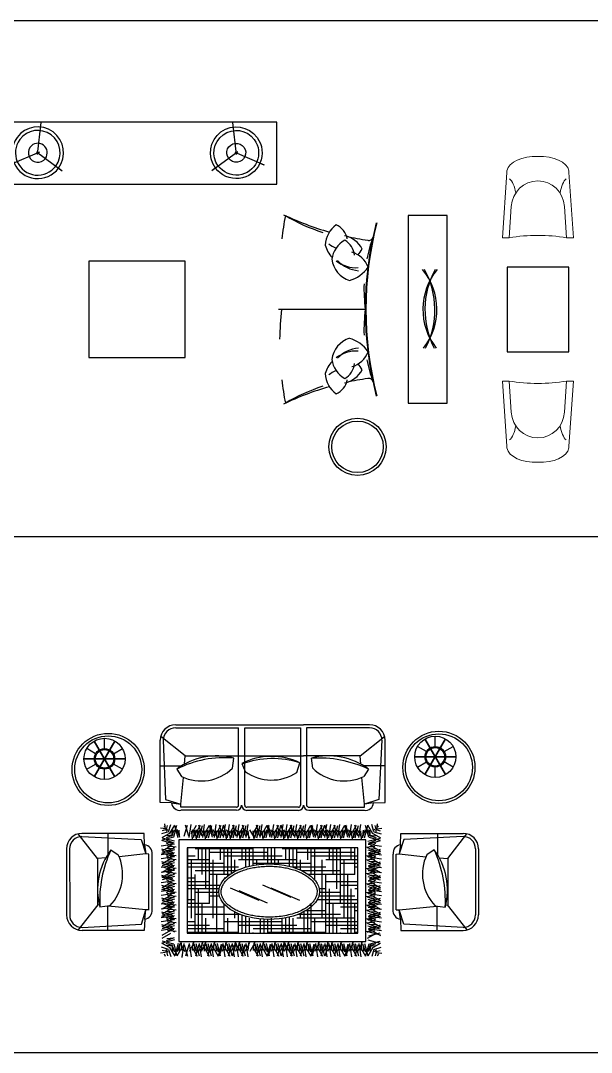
# Model space of a CAD drawing. Header units: millimetres. Extents: x -30782 to 40110, y 35885 to 73818.
# Drawn here: x -11101 to -6115, y 45369 to 54377 of the extents above; entities that cross this region are included whole.
import ezdxf

# ---------------------------------------------------------------- set-up
doc = ezdxf.new("R2010")
doc.units = ezdxf.units.MM
doc.set_wipeout_variables(frame=1)
doc.layers.add('www.cad-blocks.net', color=7, linetype='Continuous')

# ---------------------------------------------------------------- blocks, each defined once
blk = doc.blocks.new('A$C5805318C')
at = {"lineweight": 0}
for p, q in [((7041, 2645), (7002.8, 2075.4)), ((7584.6, 2645), (7622.8, 2075.4)), ((7080.3, 2348.3), (7062, 2075.4)), ((7545.3, 2348.3), (7563.6, 2075.4)), ((7062, 2075.4), (7002.8, 2075.4)), ((7563.6, 2075.4), (7622.8, 2075.4)), ((7062, 823.9), (7002.8, 823.9)), ((7041, 254.3), (7002.8, 823.9)), ((7080.3, 551), (7062, 823.9)), ((7545.3, 551), (7563.6, 823.9)), ((7563.6, 823.9), (7622.8, 823.9)), ((7584.6, 254.3), (7622.8, 823.9))]:
    blk.add_line(p, q, dxfattribs=at)
for radius in [250, 225]:
    blk.add_circle((5737.2, 250), radius)
for points in [[(7312.8, 2783.6), (7177.7, 2791.6), (7056.6, 2736.1), (7042.3, 2659.6), (7041.3, 2654.1), (7040.9, 2648.6), (7041, 2643.1)], [(7312.8, 2783.6), (7447.9, 2791.6), (7569, 2736.1), (7583.3, 2659.6), (7584.3, 2654.1), (7584.7, 2648.6), (7584.6, 2643.1)], [(7312.8, 115.7), (7177.7, 107.6), (7056.6, 163.1), (7042.3, 239.7), (7041.3, 245.2), (7040.9, 250.6), (7041, 256.1)], [(7312.8, 115.7), (7447.9, 107.6), (7569, 163.1), (7583.3, 239.7), (7584.3, 245.2), (7584.7, 250.6), (7584.6, 256.1)]]:
    blk.add_open_spline(points, degree=3, knots=[0, 0, 0, 0, 1, 1, 1, 2, 2, 2, 2], dxfattribs=at)
for points in [[(7064.8, 2589.5), (7088.3, 2571.8), (7110.4, 2521.7), (7119.4, 2465.6)], [(7080.3, 2348.3), (7088.7, 2474), (7190.3, 2571.5), (7312.8, 2571.5)], [(7312.8, 2571.5), (7435.3, 2571.5), (7536.9, 2474), (7545.3, 2348.3)], [(7560.8, 2589.5), (7537.3, 2571.8), (7515.2, 2521.7), (7506.2, 2465.6)], [(7062, 2075.4), (7145, 2088.9), (7228.8, 2095.7), (7312.8, 2095.7)], [(7312.8, 2095.7), (7396.8, 2095.7), (7480.7, 2088.9), (7563.6, 2075.4)], [(7062, 823.9), (7145, 810.4), (7228.8, 803.6), (7312.8, 803.6)], [(7312.8, 803.6), (7396.8, 803.6), (7480.7, 810.4), (7563.6, 823.9)], [(7080.3, 551), (7088.7, 425.3), (7190.3, 327.7), (7312.8, 327.7)], [(7312.8, 327.7), (7435.3, 327.7), (7536.9, 425.3), (7545.3, 551)], [(7064.8, 309.7), (7088.3, 327.4), (7110.4, 377.6), (7119.4, 433.6)], [(7560.8, 309.7), (7537.3, 327.4), (7515.2, 377.6), (7506.2, 433.6)]]:
    blk.add_open_spline(points, degree=3, dxfattribs=at)
at = {"linetype": 'ByBlock'}
for points in [[(2561.4, 3113.9), (2561.4, 2513.9), (5061.4, 2513.9), (5061.4, 3113.9)], [(5048.1, 1449.6), (5048.4, 1519.1), (5050.8, 1653.7), (5056.1, 1805.1), (5063.6, 1943.7), (5074, 2088.2), (5082.7, 2187.7), (5091.5, 2276.1), (5095.6, 2313.9), (5949.1, 2200.1), (5949.1, 1449.6), (5949.1, 699.2), (5095.6, 585.4), (5091.5, 623.1), (5082.7, 711.6), (5074, 811), (5063.6, 955.5), (5056.1, 1094.2), (5050.8, 1245.5), (5048.4, 1380.1)], [(6149.1, 599.6), (6549.1, 599.6), (6549.1, 2299.6), (6149.1, 2299.6)], [(3361.4, 999.6), (4261.4, 999.6), (4261.4, 1899.6), (3361.4, 1899.6)], [(7013.3, 1049.6), (7613.3, 1049.6), (7613.3, 1849.6), (7013.3, 1849.6)]]:
    blk.add_wipeout(points, dxfattribs=at)
for p, q in [((2942.8, 2801.9), (2973.9, 3081.2)), ((2968.5, 3032.3), (2973.5, 3077.8)), ((4680, 2801.9), (4648.9, 3081.2)), ((4654.4, 3032.3), (4649.3, 3077.8)), ((2958.2, 2822.9), (2700.8, 2710.2)), ((2932.3, 2825.8), (3158.6, 2659.2)), ((4690.5, 2825.8), (4464.2, 2659.2)), ((4664.6, 2822.9), (4922, 2710.2)), ((4877, 2729.9), (4918.9, 2711.6)), ((3119.1, 2688.3), (3155.9, 2661.2)), ((4503.8, 2688.3), (4466.9, 2661.2))]:
    blk.add_line(p, q, dxfattribs=at)
blk.add_line((5805.5, 1449.6), (5048.1, 1449.6))
for points in [[(2591.4, 3083.9), (2591.4, 2543.9), (5031.4, 2543.9), (5031.4, 3083.9)], [(6179.1, 629.6), (6519.1, 629.6), (6519.1, 2269.6), (6179.1, 2269.6)], [(3391.4, 1029.6), (4231.4, 1029.6), (4231.4, 1869.6), (3391.4, 1869.6)], [(7043.3, 1079.6), (7583.3, 1079.6), (7583.3, 1819.6), (7043.3, 1819.6)]]:
    blk.add_lwpolyline(points, close=True, dxfattribs=at)
for centre, radius, start, end in [((7714.2, 1753.1), 2657.3, 168.81427, 173.26371), ((5982.4, 3764.6), 1733.1, 239.67593, 251.52425), ((8829, 1449.6), 3018.6, 165.50573, 194.49427), ((7146, 1626.6), 1352.2, 160.47572, 168.72599), ((5658.9, 2244.8), 281.8, 232.07923, 247.43734), ((5723.4, 2095.4), 281.8, 232.07923, 273.94925), ((5769.5, 2068), 281.8, 223.11053, 264.98055), ((7146, 1626.6), 1352.2, 177.98808, 187.51978), ((7714.2, 1146.1), 2657.3, 173.44174, 179.0402), ((7146, 1272.7), 1352.2, 172.48022, 182.01192), ((5723.4, 803.8), 281.8, 86.05075, 127.92077), ((5769.5, 831.3), 281.8, 95.01945, 136.88947), ((7146, 1272.7), 1352.2, 191.27401, 199.52428), ((5658.9, 654.5), 281.8, 112.56266, 127.92077), ((7714.2, 1146.1), 2657.3, 186.73629, 191.18573), ((5982.4, -865.3), 1733.1, 108.47575, 120.32407)]:
    blk.add_arc(centre, radius, start, end)
for centre, radius, start, end in [((6187.9, 4573.9), 2545.9, 244.49132, 254.12243), ((5678.3, 2004.8), 222.3, 124.99035, 178.53486), ((5482.3, 2032.4), 169.1, 11.32519, 66.21201), ((8829, 1449.6), 3023.6, 165.50573, 194.49427), ((5584.6, 1877.8), 216.9, 27.04188, 79.48036), ((6187.9, 4573.9), 2545.9, 257.62455, 261.86601), ((5837.9, 2086.6), 34.6, 252.72293, 346.46725), ((5676, 2063.6), 226.2, 193.57851, 225.03307), ((5733.7, 1858.2), 222.3, 118.99035, 172.53486), ((5541.7, 1906.1), 169.1, 5.32519, 60.21201), ((5627.3, 1741.7), 216.9, 21.04188, 73.48036), ((5527.7, 2106.4), 281.8, 319.92076, 332.53159), ((5737.6, 1916.9), 226.2, 187.57851, 251.99768), ((5594.6, 1975), 281.8, 284.66158, 326.53159), ((5885.4, 1449.6), 545.6, 321.7197, 39.68721), ((6853.8, 1449.6), 545.6, 140.31278, 218.28027), ((5680.8, 1446.9), 732.4, 332.75419, 28.65274), ((7058.4, 1446.9), 732.4, 151.34726, 207.24581), ((5737.6, 982.3), 226.2, 108.00232, 172.42149), ((5594.6, 924.2), 281.8, 33.46841, 75.33842), ((5676, 835.7), 226.2, 134.96693, 166.42149), ((5733.7, 1041), 222.3, 187.46514, 241.00965), ((5627.3, 1157.5), 216.9, 286.51964, 338.95812), ((5584.6, 1021.5), 216.9, 280.51964, 332.95812), ((5541.7, 993.1), 169.1, 299.78799, 354.67481), ((5527.7, 792.9), 281.8, 27.46841, 40.07924), ((5678.3, 894.5), 222.3, 181.46514, 235.00965), ((5482.3, 866.9), 169.1, 293.78799, 348.67481), ((6187.9, -1674.6), 2545.9, 98.13399, 102.37545), ((5837.9, 812.7), 34.6, 13.53275, 107.27707), ((6187.9, -1674.6), 2545.9, 105.87757, 115.50868)]:
    blk.add_arc(centre, radius, start, end, dxfattribs=at)
at = {"linetype": 'ByBlock', "extrusion": (0, 0, -1)}
for major_axis, start_param, end_param in [((159.4, 159.4), 3.292387, 6.433979), ((138.1, 138.1), 3.292387, 6.433979), ((159.4, 159.4), 0.150794, 3.292387), ((138.1, 138.1), 0.150794, 3.292387), ((-58.4, 58.4), 4.863183, 8.004776), ((-58.4, 58.4), 1.72159, 4.863183)]:
    blk.add_ellipse((4678.4, 2816.9), major_axis=major_axis, ratio=1, start_param=start_param, end_param=end_param, dxfattribs=at)
at = {"linetype": 'ByBlock'}
for major_axis, start_param, end_param in [((-159.4, 159.4), 3.292387, 6.433979), ((-138.1, 138.1), 3.292387, 6.433979), ((-159.4, 159.4), 0.150794, 3.292387), ((-138.1, 138.1), 0.150794, 3.292387), ((-58.4, 58.4), 3.292387, 6.433979), ((-58.4, 58.4), 0.150794, 3.292387)]:
    blk.add_ellipse((2944.4, 2816.9), major_axis=major_axis, ratio=1, start_param=start_param, end_param=end_param, dxfattribs=at)
blk = doc.blocks.new('A$C653D6FDB')
for p, q in [((953.9, 2030.7), (1529.9, 2030.7)), ((953.9, 2003.7), (1503.4, 2003.7)), ((1503.4, 1327.8), (1503.4, 2003.7)), ((1530.4, 2029.8), (2070.4, 2029.8)), ((1557.4, 2002.8), (2043.4, 2002.8)), ((1557.4, 1327.8), (1557.4, 2002.8)), ((2043.4, 2002.8), (2043.4, 1327.8)), ((2647.8, 2030.7), (2071.8, 2030.7)), ((2097.4, 2003.7), (2097.4, 1327.8)), ((2647.8, 2003.7), (2097.4, 2003.7)), ((332.6, 1822.8), (332.6, 1912.8)), ((818.9, 1352.1), (818.9, 1895.7)), ((1037.1, 1760.7), (823.1, 1928.8)), ((845.9, 1895.7), (866.3, 1377.4)), ((2564.6, 1760.7), (2778.6, 1928.8)), ((2755.8, 1895.7), (2728.7, 1377.4)), ((2782.8, 1352.1), (2782.8, 1895.7)), ((3131.6, 1595), (3311.6, 1906.8)), ((3311.6, 1595), (3131.6, 1906.8)), ((3311.6, 1906.8), (3131.6, 1595)), ((3131.6, 1906.8), (3311.6, 1595)), ((3221.6, 1840.9), (3221.6, 1930.9)), ((254.6, 1777.8), (176.7, 1822.8)), ((242.6, 1576.9), (422.6, 1888.7)), ((422.6, 1576.9), (242.6, 1888.7)), ((422.6, 1888.7), (242.6, 1576.9)), ((242.6, 1888.7), (422.6, 1576.9)), ((410.5, 1777.8), (488.5, 1822.8)), ((3143.6, 1795.9), (3065.7, 1840.9)), ((3299.5, 1795.9), (3377.5, 1840.9)), ((152.6, 1732.8), (512.6, 1732.8)), ((512.6, 1732.8), (152.6, 1732.8)), ((1031.3, 1686.8), (1037.1, 1760.7)), ((1037.1, 1760.7), (1529.9, 1760.7)), ((1451.1, 1651), (1462.6, 1738.8)), ((1530.4, 1759.8), (2070.4, 1759.8)), ((2564.6, 1760.7), (2071.8, 1760.7)), ((2150.6, 1651), (2139.1, 1738.8)), ((2570.4, 1686.8), (2564.6, 1760.7)), ((3041.6, 1750.9), (3401.6, 1750.9)), ((3401.6, 1750.9), (3041.6, 1750.9)), ((176.7, 1642.8), (254.6, 1687.8)), ((332.6, 1552.8), (332.6, 1642.8)), ((488.5, 1642.8), (410.5, 1687.8)), ((818.9, 1670.7), (1003.8, 1670.7)), ((963.4, 1643), (1005.7, 1578.1)), ((1530.6, 1693.4), (1560.7, 1621.9)), ((2011.9, 1614), (2039, 1698.4)), ((2638.4, 1643), (2596, 1578.1)), ((2782.8, 1670.7), (2597.9, 1670.7)), ((3065.7, 1660.9), (3143.6, 1705.9)), ((3221.6, 1570.9), (3221.6, 1660.9)), ((3377.5, 1660.9), (3299.5, 1705.9)), ((998.6, 1338.2), (1022.3, 1570.7)), ((2603.1, 1338.2), (2579.4, 1570.7)), ((918.6, 1348.4), (818.9, 1352.1)), ((866.3, 1377.4), (998.6, 1338.2)), ((2728.7, 1377.4), (2603.1, 1338.2)), ((2683.1, 1348.4), (2782.8, 1352.1)), ((918.6, 1348.4), (998.6, 1338.2)), ((999.9, 1310.7), (998.6, 1338.2)), ((1484.9, 1310.7), (999.9, 1310.7)), ((1484.9, 1283.7), (999.9, 1283.7)), ((2025.4, 1309.8), (1575.4, 1309.8)), ((2025.4, 1282.8), (1575.4, 1282.8)), ((2116.8, 1310.7), (2601.8, 1310.7)), ((2116.8, 1283.7), (2601.8, 1283.7)), ((2601.8, 1310.7), (2603.1, 1338.2)), ((2683.1, 1348.4), (2603.1, 1338.2)), ((678.6, 1082.3), (135, 1082.3)), ((360, 1082.3), (360, 897.4)), ((682.3, 982.7), (678.6, 1082.3)), ((865.9, 1121.8), (822.1, 1128.4)), ((891.6, 1096.1), (829, 1077.3)), ((909.4, 1086.4), (833.7, 1042.4)), ((872.2, 1115.5), (836.2, 1106)), ((852.4, 1135.3), (863.2, 1154)), ((865.9, 1121.8), (859.3, 1165.6)), ((880.2, 1107.5), (868.8, 1101.1)), ((872.2, 1115.5), (881.7, 1151.5)), ((880.2, 1107.5), (886.6, 1118.9)), ((891.6, 1096.1), (910.4, 1158.7)), ((901.3, 1078.3), (945.3, 1154)), ((921.1, 1054.6), (926.4, 1111.3)), ((924.3, 1063.4), (944.2, 1116.1)), ((937.2, 1050.5), (963.8, 1151.5)), ((974.2, 1043.7), (945.8, 1151.5)), ((991.4, 1047.5), (965.5, 1116.1)), ((988.6, 1054.6), (983.3, 1111.3)), ((1029.1, 1057.7), (1058.3, 1154.1)), ((1068.3, 1057.7), (1039.2, 1154.1)), ((1072.9, 1045.6), (1090.3, 1161)), ((1092.4, 1078.3), (1136.4, 1154)), ((1101.7, 1028.4), (1093.8, 1105.2)), ((1141.5, 1039.9), (1099.9, 1114.3)), ((1109.4, 1047.5), (1135.3, 1116.1)), ((1112.1, 1054.6), (1117.4, 1111.3)), ((1125.9, 1078.3), (1169.9, 1154)), ((1135.2, 1028.4), (1127.3, 1105.2)), ((1142.9, 1047.5), (1168.8, 1116.1)), ((1145.7, 1054.6), (1151, 1111.3)), ((1184.9, 1057.7), (1155.8, 1154.1)), ((1160.1, 1043.7), (1188.4, 1151.5)), ((1221.3, 1039.9), (1179.6, 1114.3)), ((1189.6, 1045.6), (1207, 1161)), ((1205.7, 1078.3), (1249.7, 1154)), ((1215, 1028.4), (1207.1, 1105.2)), ((1222.7, 1047.5), (1248.6, 1116.1)), ((1225.5, 1054.6), (1230.8, 1111.3)), ((1239.9, 1043.7), (1268.2, 1151.5)), ((1276.8, 1050.5), (1250.3, 1151.5)), ((1286.9, 1057.7), (1257.8, 1154.1)), ((1323.2, 1039.9), (1281.6, 1114.3)), ((1291.5, 1045.6), (1308.9, 1161)), ((1307.7, 1078.3), (1351.7, 1154)), ((1317, 1028.4), (1309, 1105.2)), ((1324.6, 1047.5), (1350.6, 1116.1)), ((1327.4, 1054.6), (1332.7, 1111.3)), ((1366.7, 1057.7), (1337.5, 1154.1)), ((1341.8, 1043.7), (1370.2, 1151.5)), ((1403, 1039.9), (1361.4, 1114.3)), ((1371.3, 1045.6), (1388.7, 1161)), ((1402.1, 1057.7), (1373, 1154.1)), ((1396.7, 1028.4), (1388.8, 1105.2)), ((1438.5, 1039.9), (1396.8, 1114.3)), ((1406.8, 1045.6), (1424.2, 1161)), ((1422.9, 1078.3), (1466.9, 1154)), ((1432.2, 1028.4), (1424.3, 1105.2)), ((1439.9, 1047.5), (1465.8, 1116.1)), ((1442.7, 1054.6), (1448, 1111.3)), ((1481.9, 1057.7), (1452.8, 1154.1)), ((1457, 1043.7), (1485.4, 1151.5)), ((1486.3, 1057.7), (1457.2, 1154.1)), ((1522.7, 1039.9), (1481, 1114.3)), ((1491, 1045.6), (1508.4, 1161)), ((1507.1, 1078.3), (1551.1, 1154)), ((1516.4, 1028.4), (1508.5, 1105.2)), ((1524.1, 1047.5), (1550, 1116.1)), ((1526.9, 1054.6), (1532.2, 1111.3)), ((1566.1, 1057.7), (1537, 1154.1)), ((1541.3, 1043.7), (1569.6, 1151.5)), ((1602.5, 1039.9), (1560.8, 1114.3)), ((1570.8, 1045.6), (1588.2, 1161)), ((1596.2, 1028.4), (1588.3, 1105.2)), ((1644.6, 1039.9), (1603, 1114.3)), ((1629.1, 1078.3), (1673.1, 1154)), ((1638.4, 1028.4), (1630.4, 1105.2)), ((1646, 1047.5), (1672, 1116.1)), ((1648.8, 1054.6), (1654.1, 1111.3)), ((1688.1, 1057.7), (1658.9, 1154.1)), ((1663.2, 1043.7), (1691.6, 1151.5)), ((1724.4, 1039.9), (1682.8, 1114.3)), ((1692.7, 1045.6), (1710.1, 1161)), ((1708.8, 1078.3), (1752.9, 1154)), ((1718.2, 1028.4), (1710.2, 1105.2)), ((1725.8, 1047.5), (1751.8, 1116.1)), ((1728.6, 1054.6), (1733.9, 1111.3)), ((1743, 1043.7), (1771.4, 1151.5)), ((1780, 1050.5), (1753.4, 1151.5)), ((1790, 1057.7), (1760.9, 1154.1)), ((1826.3, 1039.9), (1784.7, 1114.3)), ((1794.7, 1045.6), (1812.1, 1161)), ((1810.8, 1078.3), (1854.8, 1154)), ((1820.1, 1028.4), (1812.2, 1105.2)), ((1827.8, 1047.5), (1853.7, 1116.1)), ((1830.6, 1054.6), (1835.8, 1111.3)), ((1869.8, 1057.7), (1840.7, 1154.1)), ((1844.9, 1043.7), (1873.3, 1151.5)), ((1906.1, 1039.9), (1864.5, 1114.3)), ((1874.4, 1045.6), (1891.9, 1161)), ((1905.3, 1057.7), (1876.1, 1154.1)), ((1899.9, 1028.4), (1892, 1105.2)), ((1941.6, 1039.9), (1900, 1114.3)), ((1909.9, 1045.6), (1927.3, 1161)), ((1926, 1078.3), (1970, 1154)), ((1935.3, 1028.4), (1927.4, 1105.2)), ((1943, 1047.5), (1968.9, 1116.1)), ((1945.8, 1054.6), (1951.1, 1111.3)), ((1985, 1057.7), (1955.9, 1154.1)), ((1960.2, 1043.7), (1988.5, 1151.5)), ((1989.5, 1057.7), (1960.3, 1154.1)), ((2025.8, 1039.9), (1984.2, 1114.3)), ((1994.1, 1045.6), (2011.5, 1161)), ((2010.3, 1078.3), (2054.3, 1154)), ((2019.6, 1028.4), (2011.6, 1105.2)), ((2027.2, 1047.5), (2053.2, 1116.1)), ((2030, 1054.6), (2035.3, 1111.3)), ((2069.3, 1057.7), (2040.1, 1154.1)), ((2044.4, 1043.7), (2072.8, 1151.5)), ((2105.6, 1039.9), (2064, 1114.3)), ((2073.9, 1045.6), (2091.3, 1161)), ((2090, 1078.3), (2134.1, 1154)), ((2099.3, 1028.4), (2091.4, 1105.2)), ((2107, 1047.5), (2132.9, 1116.1)), ((2109.8, 1054.6), (2115.1, 1111.3)), ((2124.2, 1043.7), (2152.5, 1151.5)), ((2161.2, 1050.5), (2134.6, 1151.5)), ((2171.2, 1057.7), (2142.1, 1154.1)), ((2207.5, 1039.9), (2165.9, 1114.3)), ((2175.8, 1045.6), (2193.3, 1161)), ((2192, 1078.3), (2236, 1154)), ((2201.3, 1028.4), (2193.4, 1105.2)), ((2209, 1047.5), (2234.9, 1116.1)), ((2211.7, 1054.6), (2217, 1111.3)), ((2251, 1057.7), (2221.9, 1154.1)), ((2226.1, 1043.7), (2254.5, 1151.5)), ((2287.3, 1039.9), (2245.7, 1114.3)), ((2255.6, 1045.6), (2273, 1161)), ((2286.4, 1057.7), (2257.3, 1154.1)), ((2281.1, 1028.4), (2273.2, 1105.2)), ((2322.8, 1039.9), (2281.2, 1114.3)), ((2291.1, 1045.6), (2308.5, 1161)), ((2307.2, 1078.3), (2351.2, 1154)), ((2316.5, 1028.4), (2308.6, 1105.2)), ((2324.2, 1047.5), (2350.1, 1116.1)), ((2327, 1054.6), (2332.3, 1111.3)), ((2366.2, 1057.7), (2337.1, 1154.1)), ((2341.4, 1043.7), (2369.7, 1151.5)), ((2402.6, 1039.9), (2360.9, 1114.3)), ((2370.9, 1045.6), (2388.3, 1161)), ((2387, 1078.3), (2431, 1154)), ((2396.3, 1028.4), (2388.4, 1105.2)), ((2404, 1047.5), (2429.9, 1116.1)), ((2406.8, 1054.6), (2412.1, 1111.3)), ((2421.2, 1043.7), (2449.5, 1151.5)), ((2458.1, 1050.5), (2431.6, 1151.5)), ((2468.2, 1057.7), (2439.1, 1154.1)), ((2504.5, 1039.9), (2462.9, 1114.3)), ((2472.8, 1045.6), (2490.2, 1161)), ((2489, 1078.3), (2533, 1154)), ((2498.3, 1028.4), (2490.3, 1105.2)), ((2505.9, 1047.5), (2531.9, 1116.1)), ((2508.7, 1054.6), (2514, 1111.3)), ((2548, 1057.7), (2518.8, 1154.1)), ((2523.1, 1043.7), (2551.5, 1151.5)), ((2584.3, 1039.9), (2542.7, 1114.3)), ((2552.6, 1045.6), (2570, 1161)), ((2578, 1028.4), (2570.1, 1105.2)), ((2585.7, 1047.5), (2611.6, 1116.1)), ((2588.5, 1054.6), (2593.8, 1111.3)), ((2588.5, 1054.6), (2593.8, 1111.3)), ((2602.9, 1043.7), (2631.2, 1151.5)), ((2639.9, 1050.5), (2613.3, 1151.5)), ((2675.8, 1078.3), (2631.8, 1154)), ((2652.8, 1063.4), (2632.9, 1116.1)), ((2656, 1054.6), (2650.7, 1111.3)), ((2685.5, 1096.1), (2666.7, 1158.7)), ((2667.7, 1086.4), (2743.4, 1042.4)), ((2685.5, 1096.1), (2748.1, 1077.3)), ((2696.9, 1107.5), (2690.5, 1118.9)), ((2704.9, 1115.5), (2695.4, 1151.5)), ((2696.9, 1107.5), (2708.3, 1101.1)), ((2704.9, 1115.5), (2740.9, 1106)), ((2711.2, 1121.8), (2717.8, 1165.6)), ((2711.2, 1121.8), (2755, 1128.4)), ((2724.7, 1135.3), (2713.9, 1154)), ((2917.7, 982.7), (2921.3, 1082.3)), ((2921.3, 1082.3), (3465, 1082.3)), ((3240, 1082.3), (3240, 897.4)), ((270, 864.2), (101.9, 1078.2)), ((135, 1055.3), (653.3, 1028.3)), ((653.3, 1028.3), (692.5, 902.7)), ((930, 992.2), (833.6, 1021.3)), ((937.2, 1050.5), (836.2, 1023.9)), ((944, 1013.5), (836.2, 1041.9)), ((944, 1013.5), (836.2, 1041.9)), ((924.3, 1063.4), (871.6, 1043.5)), ((940.2, 996.3), (871.6, 1022.2)), ((940.2, 996.3), (871.6, 1022.2)), ((947.8, 955.8), (873.4, 997.5)), ((933.1, 1066.6), (876.4, 1061.3)), ((933.1, 999.1), (876.4, 1004.4)), ((933.1, 999.1), (876.4, 1004.4)), ((981.2, 1026.9), (981.2, 138.7)), ((2616.3, 1026.9), (981.2, 1026.9)), ((2616.3, 138.7), (2616.3, 1026.9)), ((2629.3, 955.8), (2703.7, 997.5)), ((2633, 1013.5), (2740.9, 1041.9)), ((2633, 1013.5), (2740.9, 1041.9)), ((2636.9, 996.3), (2705.5, 1022.2)), ((2636.9, 996.3), (2705.5, 1022.2)), ((2639.9, 1050.5), (2740.9, 1023.9)), ((2644, 1066.6), (2700.7, 1061.3)), ((2644, 999.1), (2700.7, 1004.4)), ((2644, 999.1), (2700.7, 1004.4)), ((2647.1, 992.2), (2743.5, 1021.3)), ((2652.8, 1063.4), (2705.5, 1043.5)), ((2946.7, 1028.3), (2907.4, 902.7)), ((3465, 1055.3), (2946.7, 1028.3)), ((3330, 864.2), (3498.1, 1078.2)), ((0, 947.3), (0.9, 370)), ((27, 947.3), (27.9, 370)), ((387.7, 937.9), (452.7, 895.6)), ((692.5, 902.7), (460, 879)), ((682.3, 982.7), (692.5, 902.7)), ((720, 901.3), (692.5, 902.7)), ((720, 416.3), (720, 901.3)), ((747, 416.3), (747, 901.3)), ((942.1, 987.5), (826.7, 970.1)), ((942.1, 912.1), (826.7, 894.7)), ((930, 916.8), (833.6, 945.9)), ((930, 881.3), (833.6, 910.4)), ((909.4, 971.4), (833.7, 927.4)), ((909.4, 971.4), (833.7, 927.4)), ((944, 937.3), (836.2, 908.9)), ((944, 937.3), (836.2, 908.9)), ((937.2, 900.3), (836.2, 926.9)), ((940.2, 954.4), (871.6, 928.5)), ((940.2, 954.4), (871.6, 928.5)), ((947.8, 880.4), (873.4, 922.1)), ((933.1, 951.6), (876.4, 946.3)), ((933.1, 951.6), (876.4, 946.3)), ((959.3, 962.1), (882.5, 970)), ((2544.3, 954.9), (1053.2, 954.9)), ((1053.2, 954.9), (1053.2, 210.7)), ((1059.3, 469.9), (1059.3, 954.9)), ((1630.8, 946.1), (1122.8, 946.1)), ((1154.5, 850.9), (1154.5, 954.9)), ((1186.3, 723.9), (1186.3, 954.9)), ((1218, 596.9), (1218, 954.9)), ((1249.8, 469.9), (1249.8, 954.9)), ((1757.8, 914.4), (1249.8, 914.4)), ((1345, 850.9), (1345, 954.9)), ((1376.8, 723.9), (1376.8, 954.9)), ((1408.5, 710.7), (1408.5, 954.9)), ((1440.3, 733.2), (1440.3, 954.9)), ((1535.5, 850.9), (1535.5, 954.9)), ((1567.3, 788.2), (1567.3, 954.9)), ((1599, 796.4), (1599, 954.9)), ((1630.8, 803), (1630.8, 954.9)), ((1726, 850.9), (1726, 954.9)), ((1757.8, 815.5), (1757.8, 954.9)), ((1789.5, 815.3), (1789.5, 954.9)), ((1821.3, 813.9), (1821.3, 954.9)), ((2392.8, 946.1), (1884.8, 946.1)), ((1916.5, 850.9), (1916.5, 954.9)), ((1948.3, 794.7), (1948.3, 954.9)), ((1980, 786.1), (1980, 954.9)), ((2011.8, 775.5), (2011.8, 954.9)), ((2519.8, 914.4), (2011.8, 914.4)), ((2107, 850.9), (2107, 954.9)), ((2138.8, 723.9), (2138.8, 954.9)), ((2170.5, 672.5), (2170.5, 954.9)), ((2297.5, 850.9), (2297.5, 954.9)), ((2329.3, 723.9), (2329.3, 954.9)), ((2361, 596.9), (2361, 954.9)), ((2392.8, 469.9), (2392.8, 954.9)), ((2488, 850.9), (2488, 954.9)), ((2519.8, 723.9), (2519.8, 954.9)), ((2544.3, 210.7), (2544.3, 954.9)), ((2617.8, 962.1), (2694.6, 970)), ((2629.3, 880.4), (2703.7, 922.1)), ((2633, 937.3), (2740.9, 908.9)), ((2633, 937.3), (2740.9, 908.9)), ((2635, 987.5), (2750.4, 970.1)), ((2635, 912.1), (2750.4, 894.7)), ((2636.9, 954.4), (2705.5, 928.5)), ((2636.9, 954.4), (2705.5, 928.5)), ((2639.9, 900.3), (2740.9, 926.9)), ((2644, 951.6), (2700.7, 946.3)), ((2644, 951.6), (2700.7, 946.3)), ((2647.1, 916.8), (2743.5, 945.9)), ((2647.1, 881.3), (2743.5, 910.4)), ((2667.7, 971.4), (2743.4, 927.4)), ((2667.7, 971.4), (2743.4, 927.4)), ((2853, 416.3), (2853, 901.3)), ((2880, 901.3), (2907.4, 902.7)), ((2880, 416.3), (2880, 901.3)), ((2917.7, 982.7), (2907.4, 902.7)), ((2907.4, 902.7), (3140, 879)), ((3212.3, 937.9), (3147.3, 895.6)), ((3573, 947.3), (3572.1, 370)), ((3600, 947.3), (3599.1, 370)), ((343.9, 869.9), (270, 864.2)), ((270, 864.2), (270, 457.8)), ((942.1, 876.7), (826.7, 859.2)), ((930, 805.9), (833.6, 835)), ((909.4, 860.5), (833.7, 816.5)), ((909.4, 860.5), (833.7, 816.5)), ((944, 826.4), (836.2, 798)), ((944, 826.4), (836.2, 798)), ((937.2, 789.4), (836.2, 816)), ((940.2, 843.5), (871.6, 817.6)), ((940.2, 843.5), (871.6, 817.6)), ((947.8, 845), (873.4, 886.6)), ((947.8, 769.6), (873.4, 811.2)), ((933.1, 876.2), (876.4, 870.9)), ((933.1, 876.2), (876.4, 870.9)), ((933.1, 840.8), (876.4, 835.5)), ((933.1, 840.8), (876.4, 835.5)), ((959.3, 886.7), (882.5, 894.6)), ((959.3, 851.2), (882.5, 859.1)), ((1122.8, 882.6), (1053.2, 882.6)), ((1249.8, 850.9), (1053.2, 850.9)), ((1376.8, 819.1), (1053.2, 819.1)), ((1091, 342.9), (1091, 850.9)), ((1281.5, 342.9), (1281.5, 850.9)), ((1884.8, 882.6), (1376.8, 882.6)), ((1472, 751.2), (1472, 850.9)), ((2011.8, 850.9), (1503.8, 850.9)), ((2138.8, 819.1), (1630.8, 819.1)), ((1662.5, 808.2), (1662.5, 850.9)), ((1853, 811.2), (1853, 850.9)), ((2043.5, 762.8), (2043.5, 850.9)), ((2544.3, 882.6), (2138.8, 882.6)), ((2234, 342.9), (2234, 850.9)), ((2544.3, 850.9), (2265.8, 850.9)), ((2544.3, 819.1), (2392.8, 819.1)), ((2424.5, 342.9), (2424.5, 850.9)), ((2617.8, 886.7), (2694.6, 894.6)), ((2617.8, 851.2), (2694.6, 859.1)), ((2629.3, 845), (2703.7, 886.6)), ((2629.3, 769.6), (2703.7, 811.2)), ((2633, 826.4), (2740.9, 798)), ((2633, 826.4), (2740.9, 798)), ((2635, 876.7), (2750.4, 859.2)), ((2636.9, 843.5), (2705.5, 817.6)), ((2636.9, 843.5), (2705.5, 817.6)), ((2639.9, 789.4), (2740.9, 816)), ((2644, 876.2), (2700.7, 870.9)), ((2644, 876.2), (2700.7, 870.9)), ((2644, 840.8), (2700.7, 835.5)), ((2644, 840.8), (2700.7, 835.5)), ((2647.1, 805.9), (2743.5, 835)), ((2667.7, 860.5), (2743.4, 816.5)), ((2667.7, 860.5), (2743.4, 816.5)), ((3256.1, 869.9), (3330, 864.2)), ((3330, 864.2), (3330, 457.8)), ((942.1, 801.2), (826.7, 783.8)), ((942.1, 756.9), (826.7, 739.5)), ((930, 761.5), (833.6, 790.7)), ((909.4, 785.1), (833.7, 741.1)), ((909.4, 785.1), (833.7, 741.1)), ((909.4, 740.8), (833.7, 696.7)), ((909.4, 740.8), (833.7, 696.7)), ((940.2, 768.1), (871.6, 742.2)), ((940.2, 768.1), (871.6, 742.2)), ((940.2, 723.8), (871.6, 697.8)), ((940.2, 723.8), (871.6, 697.8)), ((947.8, 725.2), (873.4, 766.8)), ((933.1, 765.3), (876.4, 760.1)), ((933.1, 765.3), (876.4, 760.1)), ((933.1, 721), (876.4, 715.7)), ((933.1, 721), (876.4, 715.7)), ((959.3, 775.8), (882.5, 783.7)), ((959.3, 731.4), (882.5, 739.4)), ((1503.8, 787.4), (1053.2, 787.4)), ((1481, 755.6), (1122.8, 755.6)), ((1122.8, 215.9), (1122.8, 723.9)), ((1426.1, 723.9), (1249.8, 723.9)), ((1313.3, 215.9), (1313.3, 723.9)), ((2265.8, 787.4), (1975.6, 787.4)), ((2392.8, 755.6), (2059.1, 755.6)), ((2519.8, 723.9), (2114, 723.9)), ((2265.8, 215.9), (2265.8, 723.9)), ((2456.3, 215.9), (2456.3, 723.9)), ((2544.3, 787.4), (2519.8, 787.4)), ((2617.8, 775.8), (2694.6, 783.7)), ((2617.8, 731.4), (2694.6, 739.4)), ((2629.3, 725.2), (2703.7, 766.8)), ((2635, 801.2), (2750.4, 783.8)), ((2635, 756.9), (2750.4, 739.5)), ((2636.9, 768.1), (2705.5, 742.2)), ((2636.9, 768.1), (2705.5, 742.2)), ((2636.9, 723.8), (2705.5, 697.8)), ((2636.9, 723.8), (2705.5, 697.8)), ((2644, 765.3), (2700.7, 760.1)), ((2644, 765.3), (2700.7, 760.1)), ((2644, 721), (2700.7, 715.7)), ((2644, 721), (2700.7, 715.7)), ((2647.1, 761.5), (2743.5, 790.7)), ((2667.7, 785.1), (2743.4, 741.1)), ((2667.7, 785.1), (2743.4, 741.1)), ((2667.7, 740.8), (2743.4, 696.7)), ((2667.7, 740.8), (2743.4, 696.7)), ((942.1, 668.2), (826.7, 650.8)), ((930, 686.1), (833.6, 715.2)), ((930, 672.8), (833.6, 701.9)), ((909.4, 652), (833.7, 608)), ((909.4, 652), (833.7, 608)), ((944, 706.6), (836.2, 678.2)), ((944, 706.6), (836.2, 678.2)), ((937.2, 669.6), (836.2, 696.2)), ((940.2, 635.1), (871.6, 609.1)), ((940.2, 635.1), (871.6, 609.1)), ((947.8, 636.5), (873.4, 678.1)), ((933.1, 632.3), (876.4, 627)), ((933.1, 632.3), (876.4, 627)), ((959.3, 642.7), (882.5, 650.7)), ((1122.8, 692.1), (1053.2, 692.1)), ((1249.8, 660.4), (1053.2, 660.4)), ((1387.5, 692.1), (1376.8, 692.1)), ((1711.9, 632.9), (1960.3, 525.2)), ((2544.3, 660.4), (2265.8, 660.4)), ((2617.8, 642.7), (2694.6, 650.7)), ((2629.3, 636.5), (2703.7, 678.1)), ((2633, 706.6), (2740.9, 678.2)), ((2633, 706.6), (2740.9, 678.2)), ((2635, 668.2), (2750.4, 650.8)), ((2636.9, 635.1), (2705.5, 609.1)), ((2636.9, 635.1), (2705.5, 609.1)), ((2639.9, 669.6), (2740.9, 696.2)), ((2644, 632.3), (2700.7, 627)), ((2644, 632.3), (2700.7, 627)), ((2647.1, 686.1), (2743.5, 715.2)), ((2647.1, 672.8), (2743.5, 701.9)), ((2667.7, 652), (2743.4, 608)), ((2667.7, 652), (2743.4, 608)), ((942.1, 592.8), (826.7, 575.4)), ((942.1, 557.3), (826.7, 539.9)), ((930, 597.4), (833.6, 626.5)), ((930, 561.9), (833.6, 591.1)), ((909.4, 541.2), (833.7, 497.1)), ((909.4, 541.2), (833.7, 497.1)), ((944, 617.9), (836.2, 589.5)), ((944, 617.9), (836.2, 589.5)), ((937.2, 580.9), (836.2, 607.5)), ((947.8, 561.1), (873.4, 602.7)), ((947.8, 525.6), (873.4, 567.2)), ((933.1, 556.9), (876.4, 551.6)), ((933.1, 556.9), (876.4, 551.6)), ((959.3, 567.3), (882.5, 575.2)), ((1342.6, 628.6), (1053.2, 628.6)), ((1333.1, 596.9), (1053.2, 596.9)), ((1331.2, 565.1), (1122.8, 565.1)), ((1154.5, 210.7), (1154.5, 596.9)), ((1430.4, 608.1), (1678.8, 500.3)), ((1504.9, 583.2), (1753.3, 475.5)), ((1786.4, 608.1), (2034.8, 500.3)), ((2265.8, 596.9), (2207, 596.9)), ((2392.8, 565.1), (2208.9, 565.1)), ((2297.5, 210.7), (2297.5, 596.9)), ((2544.3, 628.6), (2392.8, 628.6)), ((2488, 210.7), (2488, 596.9)), ((2544.3, 596.9), (2519.8, 596.9)), ((2617.8, 567.3), (2694.6, 575.2)), ((2629.3, 561.1), (2703.7, 602.7)), ((2629.3, 525.6), (2703.7, 567.2)), ((2633, 617.9), (2740.9, 589.5)), ((2633, 617.9), (2740.9, 589.5)), ((2635, 592.8), (2750.4, 575.4)), ((2635, 557.3), (2750.4, 539.9)), ((2639.9, 580.9), (2740.9, 607.5)), ((2644, 556.9), (2700.7, 551.6)), ((2644, 556.9), (2700.7, 551.6)), ((2647.1, 597.4), (2743.5, 626.5)), ((2647.1, 561.9), (2743.5, 591.1)), ((2667.7, 541.2), (2743.4, 497.1)), ((2667.7, 541.2), (2743.4, 497.1)), ((274.2, 457.3), (102.8, 239.1)), ((287.5, 456), (270, 457.8)), ((942.1, 481.9), (826.7, 464.5)), ((930, 486.5), (833.6, 515.6)), ((930, 442.2), (833.6, 471.3)), ((909.4, 465.7), (833.7, 421.7)), ((909.4, 465.7), (833.7, 421.7)), ((944, 507), (836.2, 478.6)), ((944, 507), (836.2, 478.6)), ((937.2, 470), (836.2, 496.6)), ((940.2, 524.2), (871.6, 498.2)), ((940.2, 524.2), (871.6, 498.2)), ((947.8, 450.2), (873.4, 491.8)), ((933.1, 521.4), (876.4, 516.1)), ((933.1, 521.4), (876.4, 516.1)), ((959.3, 531.8), (882.5, 539.8)), ((959.3, 456.4), (882.5, 464.4)), ((1122.8, 501.6), (1053.2, 501.6)), ((1249.8, 469.9), (1053.2, 469.9)), ((1186.3, 210.7), (1186.3, 469.9)), ((1337, 533.4), (1249.8, 533.4)), ((1376.8, 210.7), (1376.8, 469.9)), ((2138.8, 210.7), (2138.8, 469.9)), ((2544.3, 501.6), (2189.5, 501.6)), ((2519.8, 533.4), (2203.1, 533.4)), ((2544.3, 469.9), (2265.8, 469.9)), ((2329.3, 210.7), (2329.3, 469.9)), ((2519.8, 210.7), (2519.8, 469.9)), ((2617.8, 531.8), (2694.6, 539.8)), ((2617.8, 456.4), (2694.6, 464.4)), ((2629.3, 450.2), (2703.7, 491.8)), ((2633, 507), (2740.9, 478.6)), ((2633, 507), (2740.9, 478.6)), ((2635, 481.9), (2750.4, 464.5)), ((2636.9, 524.2), (2705.5, 498.2)), ((2636.9, 524.2), (2705.5, 498.2)), ((2639.9, 470), (2740.9, 496.6)), ((2644, 521.4), (2700.7, 516.1)), ((2644, 521.4), (2700.7, 516.1)), ((2647.1, 486.5), (2743.5, 515.6)), ((2647.1, 442.2), (2743.5, 471.3)), ((2667.7, 465.7), (2743.4, 421.7)), ((2667.7, 465.7), (2743.4, 421.7)), ((3312.5, 456), (3330, 457.8)), ((3325.7, 457.3), (3497.2, 239.1)), ((379.8, 450.2), (291.9, 438.6)), ((360.9, 235), (360.9, 447.7)), ((693.5, 414.6), (364.3, 448.2)), ((654.2, 289), (693.5, 414.6)), ((683.2, 334.6), (693.5, 414.6)), ((720.9, 416), (693.5, 414.6)), ((942.1, 437.5), (826.7, 420.1)), ((942.1, 362.1), (826.7, 344.7)), ((930, 366.8), (833.6, 395.9)), ((930, 331.3), (833.6, 360.4)), ((909.4, 421.4), (833.7, 377.4)), ((909.4, 421.4), (833.7, 377.4)), ((944, 387.2), (836.2, 358.9)), ((944, 387.2), (836.2, 358.9)), ((937.2, 350.3), (836.2, 376.8)), ((940.2, 448.8), (871.6, 422.8)), ((940.2, 448.8), (871.6, 422.8)), ((940.2, 404.4), (871.6, 378.5)), ((940.2, 404.4), (871.6, 378.5)), ((947.8, 405.8), (873.4, 447.5)), ((947.8, 330.4), (873.4, 372.1)), ((933.1, 446), (876.4, 440.7)), ((933.1, 446), (876.4, 440.7)), ((933.1, 401.6), (876.4, 396.3)), ((933.1, 401.6), (876.4, 396.3)), ((959.3, 412.1), (882.5, 420)), ((1376.8, 438.1), (1053.2, 438.1)), ((1518.2, 374.6), (1122.8, 374.6)), ((1472, 342.9), (1472, 395.2)), ((1503.8, 215.9), (1503.8, 380.4)), ((1535.5, 210.7), (1535.5, 368.3)), ((2392.8, 374.6), (2021.9, 374.6)), ((2043.5, 342.9), (2043.5, 383.5)), ((2075.3, 215.9), (2075.3, 398.9)), ((2265.8, 406.4), (2088.6, 406.4)), ((2107, 210.7), (2107, 417.8)), ((2138.8, 438.1), (2134.6, 438.1)), ((2544.3, 438.1), (2392.8, 438.1)), ((2544.3, 406.4), (2519.8, 406.4)), ((2617.8, 412.1), (2694.6, 420)), ((2629.3, 405.8), (2703.7, 447.5)), ((2629.3, 330.4), (2703.7, 372.1)), ((2633, 387.2), (2740.9, 358.9)), ((2633, 387.2), (2740.9, 358.9)), ((2635, 437.5), (2750.4, 420.1)), ((2635, 362.1), (2750.4, 344.7)), ((2636.9, 448.8), (2705.5, 422.8)), ((2636.9, 448.8), (2705.5, 422.8)), ((2636.9, 404.4), (2705.5, 378.5)), ((2636.9, 404.4), (2705.5, 378.5)), ((2639.9, 350.3), (2740.9, 376.8)), ((2644, 446), (2700.7, 440.7)), ((2644, 446), (2700.7, 440.7)), ((2644, 401.6), (2700.7, 396.3)), ((2644, 401.6), (2700.7, 396.3)), ((2647.1, 366.8), (2743.5, 395.9)), ((2647.1, 331.3), (2743.5, 360.4)), ((2667.7, 421.4), (2743.4, 377.4)), ((2667.7, 421.4), (2743.4, 377.4)), ((2879.1, 416), (2906.5, 414.6)), ((2906.5, 414.6), (3235.7, 448.2)), ((2916.8, 334.6), (2906.5, 414.6)), ((2945.8, 289), (2906.5, 414.6)), ((3220.2, 450.2), (3308.1, 438.6)), ((3239.1, 235), (3239.1, 447.7)), ((135.9, 262), (654.2, 289)), ((683.2, 334.6), (679.6, 235)), ((942.1, 326.6), (826.7, 309.2)), ((930, 255.9), (833.6, 285)), ((909.4, 310.5), (833.7, 266.5)), ((909.4, 310.5), (833.7, 266.5)), ((944, 276.4), (836.2, 248)), ((944, 276.4), (836.2, 248)), ((940.2, 293.5), (871.6, 267.6)), ((940.2, 293.5), (871.6, 267.6)), ((947.8, 294.9), (873.4, 336.6)), ((933.1, 326.2), (876.4, 320.9)), ((933.1, 326.2), (876.4, 320.9)), ((933.1, 290.7), (876.4, 285.4)), ((933.1, 290.7), (876.4, 285.4)), ((959.3, 336.7), (882.5, 344.6)), ((959.3, 301.2), (882.5, 309.1)), ((1122.8, 311.1), (1053.2, 311.1)), ((1249.8, 279.4), (1053.2, 279.4)), ((1218, 210.7), (1218, 342.9)), ((1884.8, 311.1), (1376.8, 311.1)), ((1408.5, 210.7), (1408.5, 342.9)), ((2011.8, 279.4), (1503.8, 279.4)), ((1567.3, 210.7), (1567.3, 358.2)), ((1599, 210.7), (1599, 342.9)), ((1694.3, 215.9), (1694.3, 334.4)), ((1726, 210.7), (1726, 332)), ((1757.8, 210.7), (1757.8, 330.9)), ((1789.5, 210.7), (1789.5, 342.9)), ((1884.8, 215.9), (1884.8, 339.2)), ((1916.5, 210.7), (1916.5, 344.7)), ((1948.3, 210.7), (1948.3, 351.6)), ((1980, 210.7), (1980, 342.9)), ((2519.8, 342.9), (2011.8, 342.9)), ((2544.3, 311.1), (2138.8, 311.1)), ((2170.5, 210.7), (2170.5, 342.9)), ((2544.3, 279.4), (2265.8, 279.4)), ((2361, 210.7), (2361, 342.9)), ((2617.8, 336.7), (2694.6, 344.6)), ((2617.8, 301.2), (2694.6, 309.1)), ((2629.3, 294.9), (2703.7, 336.6)), ((2633, 276.4), (2740.9, 248)), ((2633, 276.4), (2740.9, 248)), ((2635, 326.6), (2750.4, 309.2)), ((2636.9, 293.5), (2705.5, 267.6)), ((2636.9, 293.5), (2705.5, 267.6)), ((2644, 326.2), (2700.7, 320.9)), ((2644, 326.2), (2700.7, 320.9)), ((2644, 290.7), (2700.7, 285.4)), ((2644, 290.7), (2700.7, 285.4)), ((2647.1, 255.9), (2743.5, 285)), ((2667.7, 310.5), (2743.4, 266.5)), ((2667.7, 310.5), (2743.4, 266.5)), ((2916.8, 334.6), (2920.4, 235)), ((3464.1, 262), (2945.8, 289)), ((679.6, 235), (135.9, 235)), ((942.1, 251.2), (826.7, 233.8)), ((909.4, 235.1), (833.7, 191.1)), ((909.4, 235.1), (833.7, 191.1)), ((909.4, 208.6), (833.7, 164.6)), ((909.4, 208.6), (833.7, 164.6)), ((937.2, 239.4), (836.2, 266)), ((947.8, 219.5), (873.4, 261.2)), ((959.3, 225.8), (882.5, 233.7)), ((1376.8, 247.6), (1053.2, 247.6)), ((1503.8, 215.9), (1053.2, 215.9)), ((1053.2, 210.7), (2544.3, 210.7)), ((1059.3, 210.7), (1059.3, 215.9)), ((1249.8, 210.7), (1249.8, 215.9)), ((1440.3, 210.7), (1440.3, 215.9)), ((2138.8, 247.6), (1630.8, 247.6)), ((1630.8, 210.7), (1630.8, 215.9)), ((2265.8, 215.9), (1757.8, 215.9)), ((1821.3, 210.7), (1821.3, 215.9)), ((2011.8, 210.7), (2011.8, 215.9)), ((2202.3, 210.7), (2202.3, 215.9)), ((2544.3, 247.6), (2392.8, 247.6)), ((2392.8, 210.7), (2392.8, 215.9)), ((2544.3, 215.9), (2519.8, 215.9)), ((2617.8, 225.8), (2694.6, 233.7)), ((2629.3, 219.5), (2703.7, 261.2)), ((2629.3, 167.7), (2703.7, 209.3)), ((2633, 224.5), (2740.9, 196.1)), ((2633, 224.5), (2740.9, 196.1)), ((2635, 251.2), (2750.4, 233.8)), ((2639.9, 239.4), (2740.9, 266)), ((2639.9, 187.5), (2740.9, 214.1)), ((2667.7, 235.1), (2743.4, 191.1)), ((2667.7, 235.1), (2743.4, 191.1)), ((2920.4, 235), (3464.1, 235)), ((909.4, 79.2), (833.7, 123.2)), ((944, 152.1), (836.2, 123.8)), ((944, 152.1), (836.2, 123.8)), ((937.2, 115.1), (836.2, 141.7)), ((940.2, 169.3), (871.6, 143.4)), ((940.2, 169.3), (871.6, 143.4)), ((924.3, 102.2), (871.6, 122.1)), ((933.1, 166.5), (876.4, 161.2)), ((933.1, 166.5), (876.4, 161.2)), ((933.1, 99), (876.4, 104.3)), ((921.1, 111), (926.4, 54.3)), ((924.3, 102.2), (944.2, 49.5)), ((937.2, 115.1), (963.8, 14.1)), ((974.2, 122), (945.8, 14.1)), ((991.4, 118.1), (965.5, 49.5)), ((981.2, 138.7), (2616.3, 138.7)), ((988.6, 111), (983.3, 54.3)), ((992.8, 125.7), (1034.4, 51.3)), ((999, 137.2), (1007, 60.4)), ((1024.5, 120), (1007.1, 4.6)), ((1029.1, 107.9), (1058.3, 11.5)), ((1068.3, 107.9), (1039.2, 11.5)), ((1112.1, 125.7), (1070.5, 51.3)), ((1072.9, 120), (1090.3, 4.6)), ((1105.9, 137.2), (1098, 60.4)), ((1113.6, 118.1), (1139.5, 49.5)), ((1116.3, 111), (1121.6, 54.3)), ((1155.6, 107.9), (1126.5, 11.5)), ((1130.7, 122), (1159.1, 14.1)), ((1191.9, 125.7), (1150.3, 51.3)), ((1160.2, 120), (1177.6, 4.6)), ((1216.9, 125.7), (1175.3, 51.3)), ((1185.7, 137.2), (1177.7, 60.4)), ((1196.1, 111), (1201.4, 54.3)), ((1210.7, 137.2), (1202.8, 60.4)), ((1218.4, 118.1), (1244.3, 49.5)), ((1221.2, 111), (1226.5, 54.3)), ((1260.4, 107.9), (1231.3, 11.5)), ((1235.5, 122), (1263.9, 14.1)), ((1296.7, 125.7), (1255.1, 51.3)), ((1265, 120), (1282.5, 4.6)), ((1290.5, 137.2), (1282.6, 60.4)), ((1298.2, 118.1), (1324.1, 49.5)), ((1300.9, 111), (1306.2, 54.3)), ((1315.3, 122), (1343.7, 14.1)), ((1352.3, 115.1), (1325.7, 14.1)), ((1362.3, 107.9), (1333.2, 11.5)), ((1398.7, 125.7), (1357.1, 51.3)), ((1367, 120), (1384.4, 4.6)), ((1392.4, 137.2), (1384.5, 60.4)), ((1400.1, 118.1), (1426, 49.5)), ((1402.9, 111), (1408.2, 54.3)), ((1442.1, 107.9), (1413, 11.5)), ((1417.3, 122), (1445.6, 14.1)), ((1478.5, 125.7), (1436.8, 51.3)), ((1446.8, 120), (1464.2, 4.6)), ((1477.6, 107.9), (1448.5, 11.5)), ((1472.2, 137.2), (1464.3, 60.4)), ((1513.9, 125.7), (1472.3, 51.3)), ((1482.2, 120), (1499.7, 4.6)), ((1507.7, 137.2), (1499.8, 60.4)), ((1515.4, 118.1), (1541.3, 49.5)), ((1518.1, 111), (1523.4, 54.3)), ((1557.4, 107.9), (1528.3, 11.5)), ((1532.5, 122), (1560.9, 14.1)), ((1561.8, 107.9), (1532.7, 11.5)), ((1598.1, 125.7), (1556.5, 51.3)), ((1566.4, 120), (1583.9, 4.6)), ((1591.9, 137.2), (1584, 60.4)), ((1644.6, 125.7), (1603, 51.3)), ((1638.4, 137.2), (1630.4, 60.4)), ((1646, 118.1), (1672, 49.5)), ((1648.8, 111), (1654.1, 54.3)), ((1688.1, 107.9), (1658.9, 11.5)), ((1663.2, 122), (1691.6, 14.1)), ((1724.4, 125.7), (1682.8, 51.3)), ((1692.7, 120), (1710.1, 4.6)), ((1718.2, 137.2), (1710.2, 60.4)), ((1725.8, 118.1), (1751.8, 49.5)), ((1728.6, 111), (1733.9, 54.3)), ((1743, 122), (1771.4, 14.1)), ((1780, 115.1), (1753.4, 14.1)), ((1790, 107.9), (1760.9, 11.5)), ((1826.3, 125.7), (1784.7, 51.3)), ((1794.7, 120), (1812.1, 4.6)), ((1820.1, 137.2), (1812.2, 60.4)), ((1827.8, 118.1), (1853.7, 49.5)), ((1830.6, 111), (1835.8, 54.3)), ((1869.8, 107.9), (1840.7, 11.5)), ((1844.9, 122), (1873.3, 14.1)), ((1906.1, 125.7), (1864.5, 51.3)), ((1874.4, 120), (1891.9, 4.6)), ((1905.3, 107.9), (1876.1, 11.5)), ((1899.9, 137.2), (1892, 60.4)), ((1941.6, 125.7), (1900, 51.3)), ((1909.9, 120), (1927.3, 4.6)), ((1935.3, 137.2), (1927.4, 60.4)), ((1943, 118.1), (1968.9, 49.5)), ((1945.8, 111), (1951.1, 54.3)), ((1985, 107.9), (1955.9, 11.5)), ((1960.2, 122), (1988.5, 14.1)), ((1989.5, 107.9), (1960.3, 11.5)), ((2025.8, 125.7), (1984.2, 51.3)), ((1994.1, 120), (2011.5, 4.6)), ((2019.6, 137.2), (2011.6, 60.4)), ((2027.2, 118.1), (2053.2, 49.5)), ((2030, 111), (2035.3, 54.3)), ((2069.3, 107.9), (2040.1, 11.5)), ((2044.4, 122), (2072.8, 14.1)), ((2105.6, 125.7), (2064, 51.3)), ((2073.9, 120), (2091.3, 4.6)), ((2099.3, 137.2), (2091.4, 60.4)), ((2107, 118.1), (2132.9, 49.5)), ((2109.8, 111), (2115.1, 54.3)), ((2124.2, 122), (2152.5, 14.1)), ((2161.2, 115.1), (2134.6, 14.1)), ((2171.2, 107.9), (2142.1, 11.5)), ((2207.5, 125.7), (2165.9, 51.3)), ((2175.8, 120), (2193.3, 4.6)), ((2201.3, 137.2), (2193.4, 60.4)), ((2209, 118.1), (2234.9, 49.5)), ((2211.7, 111), (2217, 54.3)), ((2251, 107.9), (2221.9, 11.5)), ((2226.1, 122), (2254.5, 14.1)), ((2287.3, 125.7), (2245.7, 51.3)), ((2255.6, 120), (2273, 4.6)), ((2286.4, 107.9), (2257.3, 11.5)), ((2281.1, 137.2), (2273.2, 60.4)), ((2322.8, 125.7), (2281.2, 51.3)), ((2291.1, 120), (2308.5, 4.6)), ((2316.5, 137.2), (2308.6, 60.4)), ((2324.2, 118.1), (2350.1, 49.5)), ((2327, 111), (2332.3, 54.3)), ((2366.2, 107.9), (2337.1, 11.5)), ((2341.4, 122), (2369.7, 14.1)), ((2402.6, 125.7), (2360.9, 51.3)), ((2370.9, 120), (2388.3, 4.6)), ((2396.3, 137.2), (2388.4, 60.4)), ((2404, 118.1), (2429.9, 49.5)), ((2406.8, 111), (2412.1, 54.3)), ((2421.2, 122), (2449.5, 14.1)), ((2458.1, 115.1), (2431.6, 14.1)), ((2468.2, 107.9), (2439.1, 11.5)), ((2504.5, 125.7), (2462.9, 51.3)), ((2472.8, 120), (2490.2, 4.6)), ((2498.3, 137.2), (2490.3, 60.4)), ((2505.9, 118.1), (2531.9, 49.5)), ((2508.7, 111), (2514, 54.3)), ((2548, 107.9), (2518.8, 11.5)), ((2523.1, 122), (2551.5, 14.1)), ((2584.3, 125.7), (2542.7, 51.3)), ((2552.6, 120), (2570, 4.6)), ((2578, 137.2), (2570.1, 60.4)), ((2585.7, 118.1), (2611.6, 49.5)), ((2588.5, 111), (2593.8, 54.3)), ((2602.9, 122), (2631.2, 14.1)), ((2639.9, 115.1), (2613.3, 14.1)), ((2652.8, 102.2), (2632.9, 49.5)), ((2633, 152.1), (2740.9, 123.8)), ((2633, 152.1), (2740.9, 123.8)), ((2639.9, 115.1), (2740.9, 141.7)), ((2644, 99), (2700.7, 104.3)), ((2656, 111), (2650.7, 54.3)), ((2652.8, 102.2), (2705.5, 122.1)), ((2667.7, 79.2), (2743.4, 123.2)), ((865.9, 43.8), (822.1, 37.2)), ((891.6, 69.5), (829, 88.3)), ((872.2, 50.1), (836.2, 59.6)), ((852.4, 30.3), (863.2, 11.6)), ((880.2, 58.1), (868.8, 64.5)), ((872.2, 50.1), (881.7, 14.1)), ((880.2, 58.1), (886.6, 46.7)), ((891.6, 69.5), (910.4, 6.9)), ((901.3, 87.3), (945.3, 11.6)), ((1008.4, 87.3), (964.3, 11.6)), ((1014, 43.8), (1007.4, 0)), ((1096.6, 87.3), (1140.6, 11.6)), ((1201.4, 87.3), (1245.4, 11.6)), ((1281.2, 87.3), (1325.2, 11.6)), ((1383.1, 87.3), (1427.1, 11.6)), ((1498.4, 87.3), (1542.4, 11.6)), ((1629.1, 87.3), (1673.1, 11.6)), ((1708.8, 87.3), (1752.9, 11.6)), ((1810.8, 87.3), (1854.8, 11.6)), ((1926, 87.3), (1970, 11.6)), ((2010.3, 87.3), (2054.3, 11.6)), ((2090, 87.3), (2134.1, 11.6)), ((2192, 87.3), (2236, 11.6)), ((2307.2, 87.3), (2351.2, 11.6)), ((2387, 87.3), (2431, 11.6)), ((2489, 87.3), (2533, 11.6)), ((2568.7, 87.3), (2612.8, 11.6)), ((2675.8, 87.3), (2631.8, 11.6)), ((2685.5, 69.5), (2666.7, 6.9)), ((2685.5, 69.5), (2748.1, 88.3)), ((2696.9, 58.1), (2690.5, 46.7)), ((2704.9, 50.1), (2695.4, 14.1)), ((2696.9, 58.1), (2708.3, 64.5)), ((2704.9, 50.1), (2740.9, 59.6)), ((2711.2, 43.8), (2755, 37.2)), ((2724.7, 30.3), (2713.9, 11.6))]:
    blk.add_line(p, q)
for centre, radius in [((364.3, 1640.8), 315), ((364.3, 1640.8), 292.5), ((332.6, 1732.8), 180), ((3253.3, 1659), 315), ((3253.3, 1659), 292.5), ((3221.6, 1750.9), 180), ((332.6, 1732.8), 90), ((332.6, 1732.8), 81), ((3221.6, 1750.9), 90), ((3221.6, 1750.9), 81)]:
    blk.add_circle(centre, radius)
for centre, radius, start, end in [((953.9, 1895.7), 135, 90, 180), ((953.9, 1895.7), 108, 90, 180), ((2647.8, 1895.7), 135, 0, 90), ((2647.8, 1895.7), 108, 0, 90), ((1311.5, 1177.6), 581.3, 74.92803, 126.79295), ((1377.6, 832.8), 910, 84.64056, 117.08042), ((1789.9, 1173.2), 581.3, 64.63022, 116.49514), ((1802.9, 959.6), 775.6, 72.27419, 110.33257), ((2290.2, 1177.6), 581.3, 53.20705, 105.07197), ((2197.6, 694.6), 1045.8, 65.07253, 93.20649), ((1175.4, 1938.4), 398.3, 244.78659, 313.80576), ((1792, 1946.1), 398.3, 234.48878, 303.50795), ((2426.3, 1938.4), 398.3, 226.19424, 295.21341), ((991.5, 1356.6), 73.4, 186.42508, 276.58214), ((1484.9, 1328.7), 45, 270, 0), ((1484.6, 1329.6), 18.9, 271.16175, 354.41017), ((1575.7, 1328.6), 45.8, 179.82563, 269.59666), ((1575.4, 1327.8), 18, 180, 270), ((2024.4, 1330.1), 47.4, 271.17585, 358.27105), ((2025.4, 1327.8), 18, 270, 0), ((2116.8, 1328.7), 45, 180, 270), ((2118, 1331.6), 20.9, 190.41891, 266.74078), ((2610.2, 1356.6), 73.4, 263.41786, 353.57492), ((135, 947.3), 135, 90, 180), ((3465, 947.3), 135, 0, 90), ((135, 947.3), 108, 90, 180), ((3465, 947.3), 108, 0, 90), ((853.2, 589.8), 581.3, 143.20705, 195.07197), ((1336.1, 497.1), 1045.8, 155.07253, 183.20649), ((674.1, 909.7), 73.4, 353.41786, 83.57492), ((2925.9, 909.7), 73.4, 96.42508, 186.58214), ((2263.9, 497.1), 1045.8, 356.79351, 24.92747), ((2746.8, 589.8), 581.3, 344.92803, 36.79295), ((92.3, 725.9), 398.3, 316.19424, 25.21341), ((3507.7, 725.9), 398.3, 154.78659, 223.80576), ((2139.6, 514.2), 1869.7, 181.87258, 181.91436), ((1460.4, 514.2), 1869.7, 358.08564, 358.12742), ((135.9, 370), 135, 180, 270), ((135.9, 370), 108, 180, 270), ((675, 407.5), 73.4, 276.42508, 6.58214), ((2925, 407.5), 73.4, 173.41786, 263.57492), ((3464.1, 370), 108, 270, 0), ((3464.1, 370), 135, 270, 0)]:
    blk.add_arc(centre, radius, start, end)
blk.add_ellipse((1770, 573.2), major_axis=(-439.1, 0), ratio=0.552072)
blk.add_open_spline([(1351, 573.2), (1351, 565.1), (1351.8, 557), (1355.3, 540.9), (1357.9, 532.8), (1364.9, 516.6), (1369.3, 508.6), (1379.9, 492.6), (1386.2, 484.7), (1400.4, 469.2), (1408.5, 461.6), (1426.2, 446.9), (1436, 439.7), (1457.1, 426), (1468.4, 419.5), (1492.5, 407.2), (1505.2, 401.4), (1531.9, 390.6), (1545.9, 385.6), (1574.8, 376.6), (1589.8, 372.6), (1620.6, 365.5), (1636.4, 362.4), (1674.6, 356.4), (1697.2, 353.9), (1742.9, 350.9), (1765.9, 350.4), (1811.9, 351.6), (1834.8, 353.2), (1879.8, 358.3), (1901.9, 361.9), (1944.7, 371), (1965.4, 376.5), (2004.8, 389.2), (2023.5, 396.4), (2058.4, 412.2), (2074.6, 420.9), (2101.3, 437.7), (2112.3, 445.6), (2132.2, 462), (2141, 470.5), (2156.5, 487.8), (2163.1, 496.6), (2174.1, 514.4), (2178.5, 523.4), (2185, 541.4), (2187.2, 550.4), (2189.4, 568.4), (2189.4, 577.4), (2187.3, 595.4), (2185.2, 604.4), (2178.8, 622.3), (2174.4, 631.3), (2163.5, 649.2), (2157, 658), (2141.6, 675.3), (2132.7, 683.8), (2113, 700.2), (2102, 708.1), (2078.2, 723.2), (2065.3, 730.4), (2037.9, 743.7), (2023.3, 749.9), (1992.7, 761.3), (1976.6, 766.4), (1943.4, 775.5), (1926.3, 779.5), (1891.1, 786.1), (1873.1, 788.8), (1836.5, 792.9), (1818, 794.3), (1780.8, 795.7), (1762.1, 795.7), (1724.9, 794.5), (1706.4, 793.2), (1669.8, 789.2), (1651.7, 786.6), (1616.5, 780.1), (1599.3, 776.2), (1565.9, 767.2), (1549.9, 762.1), (1519.1, 750.8), (1504.4, 744.7), (1476.8, 731.4), (1463.8, 724.3), (1439.8, 709.3), (1428.7, 701.4), (1408.8, 685.1), (1399.8, 676.6), (1384.2, 659.3), (1377.5, 650.5), (1366.4, 632.7), (1361.9, 623.7), (1355.3, 605.7), (1353.1, 596.7), (1351.3, 582.9), (1351, 578), (1351, 573.2)], degree=3, knots=[0, 0, 0, 0, 0.117493, 0.117493, 0.234986, 0.234986, 0.352478, 0.352478, 0.469971, 0.469971, 0.587464, 0.587464, 0.704957, 0.704957, 0.82245, 0.82245, 0.939943, 0.939943, 1.057435, 1.057435, 1.174928, 1.174928, 1.292421, 1.292421, 1.453671, 1.453671, 1.614922, 1.614922, 1.776172, 1.776172, 1.937422, 1.937422, 2.098672, 2.098672, 2.259923, 2.259923, 2.421173, 2.421173, 2.551909, 2.551909, 2.682646, 2.682646, 2.813382, 2.813382, 2.944119, 2.944119, 3.074855, 3.074855, 3.205592, 3.205592, 3.336328, 3.336328, 3.467065, 3.467065, 3.597801, 3.597801, 3.728538, 3.728538, 3.859274, 3.859274, 3.990011, 3.990011, 4.120747, 4.120747, 4.251484, 4.251484, 4.38222, 4.38222, 4.512957, 4.512957, 4.643694, 4.643694, 4.77443, 4.77443, 4.905167, 4.905167, 5.035903, 5.035903, 5.16664, 5.16664, 5.297376, 5.297376, 5.428113, 5.428113, 5.558849, 5.558849, 5.689586, 5.689586, 5.820322, 5.820322, 5.951059, 5.951059, 6.081795, 6.081795, 6.212532, 6.212532, 6.283185, 6.283185, 6.283185, 6.283185])
blk = doc.blocks.new('format')
at = {"color": 155, "true_color": 0x546d8e}
for p, q in [((-27052.7, 54376.6), (40110.2, 54376.6)), ((-27052.7, 49872.7), (40110.2, 49872.7)), ((-27052.7, 45368.9), (40110.2, 45368.9))]:
    blk.add_line(p, q, dxfattribs=at)

msp = doc.modelspace()

# ---------------------------------------------------------------- block references
for name, p in [('A$C5805318C', (-13895.1, 50406)), ('A$C653D6FDB', (-10700, 46198.4))]:
    msp.add_blockref(name, p)

# ---------------------------------------------------------------- next in the draw order: block references
at = {"layer": 'www.cad-blocks.net'}
msp.add_blockref('format', (0, 0), dxfattribs=at)

doc.saveas('drawing.dxf')
